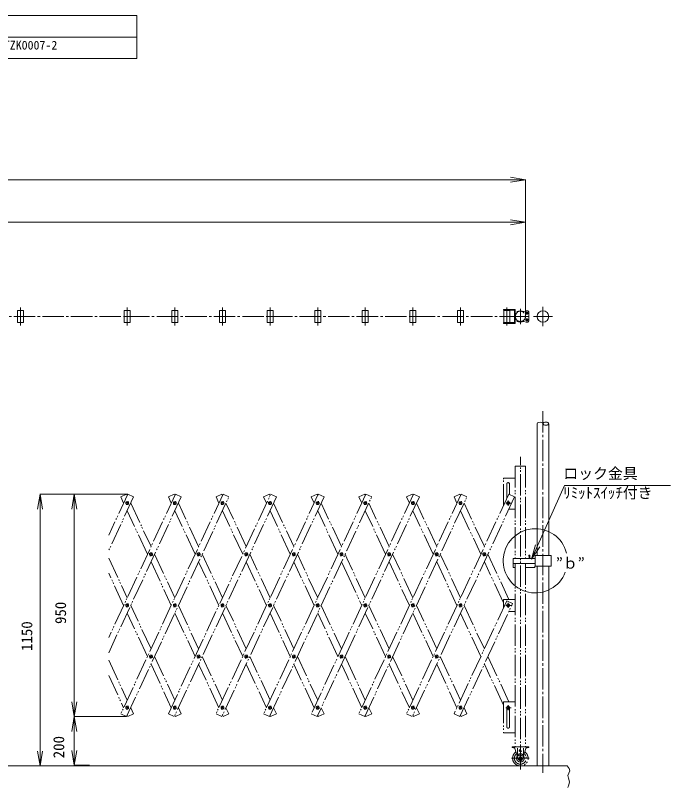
# Model space of a CAD drawing. Units: millimetres, scale not verified. Extents: x -8390 to 3202, y -1728 to 1728.
# Drawn here: x 450 to 3202, y -1518 to 1728 of the extents above; entities that cross this region are included whole.
import ezdxf
from ezdxf.enums import TextEntityAlignment as Align

# ---------------------------------------------------------------- set-up
doc = ezdxf.new("R2010")
doc.units = ezdxf.units.MM
doc.header["$LTSCALE"] = 10
doc.linetypes.add('CHAIN2', pattern=[12, 9, -1, 1, -1])
doc.linetypes.add('DOUBLE_CHAIN2', pattern=[12.8, 9, -1, 0.6, -0.6, 0.6, -1])
for name, color, linetype, lineweight in [('0-2_10 当社外形線', 7, 'Continuous', 18), ('0-3_12 当社中心線', 7, 'CHAIN2', 18), ('0-5_14 当社想像線', 7, 'DOUBLE_CHAIN2', 18), ('0-6_20 躯体・土木、外形線', 7, 'Continuous', 18), ('0-7_30 関連外形線', 7, 'Continuous', 18), ('0-8_31 関連細線', 7, 'Continuous', 18), ('0-9_32 関連中心線', 7, 'CHAIN2', 18), ('0-A_21 躯体・土木細線', 7, 'Continuous', 18), ('0-B_05 寸法', 7, 'Continuous', 18)]:
    doc.layers.add(name, color=color, linetype=linetype, lineweight=lineweight)
doc.styles.add('ＭＳ ゴシック', font='')
doc.styles.get('ＭＳ ゴシック').set_extended_font_data('MS Gothic')

msp = doc.modelspace()

# ---------------------------------------------------------------- linework, layer by layer
at = {"layer": '0-2_10 当社外形線'}
for p, q in [((2607.77, -555.05), (2607.77, -545.13)), ((2610.27, -545.13), (2610.27, -555.05)), ((2633.43, -542.24), (2633.43, -587.24)), ((2633.43, -555.05), (2541.16, -555.05)), ((2541.16, -575.88), (2633.43, -575.88))]:
    msp.add_line(p, q, dxfattribs=at)
msp.add_lwpolyline([(2606.77, -545.13), (2611.27, -545.13), (2611.27, -541.34), (2606.77, -541.34)], close=True, dxfattribs=at)
for points in [[(2633.43, -542.24), (2699.91, -542.24), (2699.91, -587.24), (2633.43, -587.24)], [(2541.16, -555.05), (2541.16, -592.7), (2549.58, -592.7)], [(2592.28, -592.7), (2631.52, -592.7), (2631.52, -586.63)]]:
    msp.add_lwpolyline(points, dxfattribs=at)
at = {"layer": '0-3_12 当社中心線'}
msp.add_line((-2796.66, 462.29), (2538.53, 462.29), dxfattribs=at)
at = {"layer": '0-5_14 当社想像線'}
for p, q in [((458.64, 487.79), (483.64, 487.79)), ((458.64, 487.79), (458.64, 462.79)), ((471.14, 424.94), (471.14, 499.64)), ((483.64, 487.79), (483.64, 462.79)), ((907.17, 487.79), (932.17, 487.79)), ((907.17, 487.79), (907.17, 462.79)), ((919.67, 424.94), (919.67, 499.64)), ((932.17, 487.79), (932.17, 462.79)), ((1107.18, 487.79), (1132.18, 487.79)), ((1107.18, 487.79), (1107.18, 462.79)), ((1119.68, 424.94), (1119.68, 499.64)), ((1132.18, 487.79), (1132.18, 462.79)), ((1307.2, 487.79), (1332.2, 487.79)), ((1307.2, 487.79), (1307.2, 462.79)), ((1319.7, 424.94), (1319.7, 499.64)), ((1332.2, 487.79), (1332.2, 462.79)), ((1507.14, 487.79), (1532.14, 487.79)), ((1507.14, 487.79), (1507.14, 462.79)), ((1519.64, 424.94), (1519.64, 499.64)), ((1532.14, 487.79), (1532.14, 462.79)), ((1707.16, 487.79), (1732.16, 487.79)), ((1707.16, 487.79), (1707.16, 462.79)), ((1719.66, 424.94), (1719.66, 499.64)), ((1732.16, 487.79), (1732.16, 462.79)), ((1907.11, 487.79), (1932.11, 487.79)), ((1907.11, 487.79), (1907.11, 462.79)), ((1919.61, 424.94), (1919.61, 499.64)), ((1932.11, 487.79), (1932.11, 462.79)), ((2107.12, 487.79), (2132.12, 487.79)), ((2107.12, 487.79), (2107.12, 462.79)), ((2119.62, 424.94), (2119.62, 499.64)), ((2132.12, 487.79), (2132.12, 462.79)), ((2307.07, 487.79), (2332.07, 487.79)), ((2307.07, 487.79), (2307.07, 462.79)), ((2319.57, 424.94), (2319.57, 499.64)), ((2332.07, 487.79), (2332.07, 462.79)), ((2502.08, 487.79), (2527.08, 487.79)), ((2502.08, 487.79), (2502.08, 462.79)), ((2514.58, 424.94), (2514.58, 499.64)), ((2527.08, 487.79), (2527.08, 462.79)), ((2570.93, 429.88), (2570.93, 494.7)), ((458.64, 462.79), (483.64, 462.79)), ((458.64, 461.79), (483.64, 461.79)), ((458.64, 436.79), (458.64, 461.79)), ((483.64, 436.79), (483.64, 461.79)), ((907.17, 462.79), (932.17, 462.79)), ((907.17, 461.79), (932.17, 461.79)), ((907.17, 436.79), (907.17, 461.79)), ((932.17, 436.79), (932.17, 461.79)), ((1107.18, 462.79), (1132.18, 462.79)), ((1107.18, 461.79), (1132.18, 461.79)), ((1107.18, 436.79), (1107.18, 461.79)), ((1132.18, 436.79), (1132.18, 461.79)), ((1307.2, 462.79), (1332.2, 462.79)), ((1307.2, 461.79), (1332.2, 461.79)), ((1307.2, 436.79), (1307.2, 461.79)), ((1332.2, 436.79), (1332.2, 461.79)), ((1507.14, 462.79), (1532.14, 462.79)), ((1507.14, 461.79), (1532.14, 461.79)), ((1507.14, 436.79), (1507.14, 461.79)), ((1532.14, 436.79), (1532.14, 461.79)), ((1707.16, 462.79), (1732.16, 462.79)), ((1707.16, 461.79), (1732.16, 461.79)), ((1707.16, 436.79), (1707.16, 461.79)), ((1732.16, 436.79), (1732.16, 461.79)), ((1907.11, 462.79), (1932.11, 462.79)), ((1907.11, 461.79), (1932.11, 461.79)), ((1907.11, 436.79), (1907.11, 461.79)), ((1932.11, 436.79), (1932.11, 461.79)), ((2107.12, 462.79), (2132.12, 462.79)), ((2107.12, 461.79), (2132.12, 461.79)), ((2107.12, 436.79), (2107.12, 461.79)), ((2132.12, 436.79), (2132.12, 461.79)), ((2307.07, 462.79), (2332.07, 462.79)), ((2307.07, 461.79), (2332.07, 461.79)), ((2307.07, 436.79), (2307.07, 461.79)), ((2332.07, 436.79), (2332.07, 461.79)), ((2502.08, 462.79), (2527.08, 462.79)), ((2502.08, 461.79), (2527.08, 461.79)), ((2502.08, 436.79), (2502.08, 461.79)), ((2527.08, 436.79), (2527.08, 461.79)), ((2538.53, 462.29), (2603.34, 462.29)), ((2595.93, 485.79), (2585.93, 483.21)), ((2604.43, 476.29), (2592.43, 476.29)), ((2601.43, 485.79), (2595.93, 485.79)), ((2598.43, 482.29), (2598.43, 470.29)), ((2605.93, 481.29), (2605.93, 443.29)), ((458.64, 436.79), (483.64, 436.79)), ((907.17, 436.79), (932.17, 436.79)), ((1107.18, 436.79), (1132.18, 436.79)), ((1307.2, 436.79), (1332.2, 436.79)), ((1507.14, 436.79), (1532.14, 436.79)), ((1707.16, 436.79), (1732.16, 436.79)), ((1907.11, 436.79), (1932.11, 436.79)), ((2107.12, 436.79), (2132.12, 436.79)), ((2307.07, 436.79), (2332.07, 436.79)), ((2502.08, 436.79), (2527.08, 436.79)), ((2595.93, 438.79), (2585.93, 441.37)), ((2604.43, 448.29), (2592.43, 448.29)), ((2601.43, 438.79), (2595.93, 438.79)), ((2598.43, 442.29), (2598.43, 454.29)), ((2570.93, -1442.38), (2570.93, -127.24)), ((2549.58, -167.24), (2549.58, -555.05)), ((2549.58, -167.24), (2592.28, -167.24)), ((2592.28, -167.24), (2592.28, -555.05)), ((2499.58, -217.24), (2549.58, -217.24)), ((2499.58, -333.23), (2499.58, -217.24)), ((2513.58, -303.13), (2513.58, -242.24)), ((2525.58, -242.24), (2525.58, -286.43)), ((1122.1, -284.81), (841.8, -887.46)), ((917.06, -284.81), (919.58, -290.23)), ((1322.1, -284.81), (1346.58, -296.2)), ((1546.58, -296.2), (1522.1, -284.81)), ((1722.1, -284.81), (1746.58, -296.2)), ((1917.01, -284.84), (1919.46, -290.5)), ((1922.1, -284.81), (1946.58, -296.2)), ((2522.1, -284.81), (2092.58, -1208.28)), ((2146.58, -296.2), (2122.1, -284.81)), ((2322.1, -284.81), (2346.58, -296.2)), ((946.58, -296.2), (841.8, -521.48)), ((912.19, -318.8), (927.06, -325.72)), ((923.17, -314.52), (915.96, -330.03)), ((934.47, -322.24), (1019.58, -505.23)), ((1092.58, -296.2), (1104.69, -322.24)), ((1112.19, -318.8), (1127.06, -325.72)), ((1123.17, -314.52), (1115.96, -330.03)), ((1219.58, -505.23), (1134.47, -322.24)), ((1292.58, -296.2), (1304.69, -322.24)), ((1312.19, -318.8), (1327.06, -325.72)), ((1323.17, -314.52), (1315.96, -330.03)), ((1746.58, -296.2), (1317.06, -1219.67)), ((1419.58, -505.23), (1334.47, -322.24)), ((1492.58, -296.2), (1504.69, -322.24)), ((1512.19, -318.8), (1527.06, -325.72)), ((1523.17, -314.52), (1515.96, -330.03)), ((1534.47, -322.24), (1619.58, -505.23)), ((1692.58, -296.2), (1704.69, -322.24)), ((1712.19, -318.8), (1727.06, -325.72)), ((1723.17, -314.52), (1715.96, -330.03)), ((1819.58, -505.23), (1734.47, -322.24)), ((1912.19, -318.8), (1927.06, -325.72)), ((1923.17, -314.52), (1915.96, -330.03)), ((1917.06, -1219.67), (2346.58, -296.2)), ((2019.58, -505.23), (1934.47, -322.24)), ((2092.58, -296.2), (2104.69, -322.24)), ((2112.19, -318.8), (2127.06, -325.72)), ((2123.17, -314.52), (2115.96, -330.03)), ((2219.58, -505.23), (2134.47, -322.24)), ((2292.58, -296.2), (2304.69, -322.24)), ((2312.19, -318.8), (2327.06, -325.72)), ((2323.17, -314.52), (2315.96, -330.03)), ((2419.58, -505.23), (2334.47, -322.24)), ((2510.38, -322.24), (2532.23, -322.24)), ((2519.58, -333.08), (2519.58, -311.55)), ((1004.69, -537.24), (919.58, -354.25)), ((1204.69, -537.24), (1119.58, -354.25)), ((1404.69, -537.24), (1319.58, -354.25)), ((1604.69, -537.24), (1519.58, -354.25)), ((1804.69, -537.24), (1719.58, -354.25)), ((2004.69, -537.24), (1919.58, -354.25)), ((2204.69, -537.24), (2119.58, -354.25)), ((2319.58, -354.25), (2404.69, -537.24)), ((2549.58, -347.24), (2522.84, -347.24)), ((1012.19, -533.8), (1027.06, -540.72)), ((1023.17, -529.52), (1015.96, -545.03)), ((1034.47, -537.24), (1119.58, -720.23)), ((1212.19, -533.8), (1227.06, -540.72)), ((1223.17, -529.52), (1215.96, -545.03)), ((1234.47, -537.24), (1319.58, -720.23)), ((1412.19, -533.8), (1427.06, -540.72)), ((1423.17, -529.52), (1415.96, -545.03)), ((1519.58, -720.23), (1434.47, -537.24)), ((1612.19, -533.8), (1627.06, -540.72)), ((1623.17, -529.52), (1615.96, -545.03)), ((1719.58, -720.23), (1634.47, -537.24)), ((1812.19, -533.8), (1827.06, -540.72)), ((1823.17, -529.52), (1815.96, -545.03)), ((2012.19, -533.8), (2027.06, -540.72)), ((2023.17, -529.52), (2015.96, -545.03)), ((2119.58, -720.23), (2034.47, -537.24)), ((2212.19, -533.8), (2227.06, -540.72)), ((2223.17, -529.52), (2215.96, -545.03)), ((2319.58, -720.23), (2234.47, -537.24)), ((2412.19, -533.8), (2427.06, -540.72)), ((2423.17, -529.52), (2415.96, -545.03)), ((2434.47, -537.24), (2522.84, -727.24)), ((841.8, -553), (919.58, -720.23)), ((1019.58, -569.25), (1104.69, -752.24)), ((1304.69, -752.24), (1219.58, -569.25)), ((1419.58, -569.25), (1504.69, -752.24)), ((1704.69, -752.24), (1619.58, -569.25)), ((2019.58, -569.25), (2104.69, -752.24)), ((2219.58, -569.25), (2304.69, -752.24)), ((2499.58, -741.25), (2419.58, -569.25)), ((2549.58, -575.88), (2549.58, -1347.24)), ((2592.28, -575.88), (2592.28, -1347.24)), ((904.69, -752.24), (841.8, -617.03)), ((923.17, -744.52), (915.96, -760.03)), ((1123.17, -744.52), (1115.96, -760.03)), ((1323.17, -744.52), (1315.96, -760.03)), ((1523.17, -744.52), (1515.96, -760.03)), ((1723.17, -744.52), (1715.96, -760.03)), ((1923.17, -744.52), (1915.96, -760.03)), ((2123.17, -744.52), (2115.96, -760.03)), ((2323.17, -744.52), (2315.96, -760.03)), ((2499.58, -727.24), (2549.58, -727.24)), ((2499.58, -763.23), (2499.58, -727.24)), ((2513.67, -732.95), (2538.15, -744.33)), ((2519.58, -741.41), (2519.58, -762.94)), ((912.19, -748.8), (927.06, -755.72)), ((1019.58, -935.23), (934.47, -752.24)), ((1112.19, -748.8), (1127.06, -755.72)), ((1134.47, -752.24), (1219.58, -935.23)), ((1312.19, -748.8), (1327.06, -755.72)), ((1419.58, -935.23), (1334.47, -752.24)), ((1512.19, -748.8), (1527.06, -755.72)), ((1619.58, -935.23), (1534.47, -752.24)), ((1712.19, -748.8), (1727.06, -755.72)), ((1734.47, -752.24), (1819.58, -935.23)), ((1912.19, -748.8), (1927.06, -755.72)), ((2019.58, -935.23), (1934.47, -752.24)), ((2112.19, -748.8), (2127.06, -755.72)), ((2219.58, -935.23), (2134.47, -752.24)), ((2312.19, -748.8), (2327.06, -755.72)), ((2334.47, -752.24), (2419.58, -935.23)), ((2510.38, -752.24), (2532.23, -752.24)), ((2549.58, -777.24), (2522.84, -777.24)), ((1004.69, -967.24), (919.58, -784.25)), ((1119.58, -784.25), (1204.69, -967.24)), ((1319.58, -784.25), (1404.69, -967.24)), ((1519.58, -784.25), (1604.69, -967.24)), ((1804.69, -967.24), (1719.58, -784.25)), ((2004.69, -967.24), (1919.58, -784.25)), ((2119.58, -784.25), (2204.69, -967.24)), ((2404.69, -967.24), (2319.58, -784.25)), ((1012.19, -963.8), (1027.06, -970.72)), ((1023.17, -959.52), (1015.96, -975.03)), ((1034.47, -967.24), (1119.58, -1150.23)), ((1212.19, -963.8), (1227.06, -970.72)), ((1223.17, -959.52), (1215.96, -975.03)), ((1234.47, -967.24), (1319.58, -1150.23)), ((1412.19, -963.8), (1427.06, -970.72)), ((1423.17, -959.52), (1415.96, -975.03)), ((1519.58, -1150.23), (1434.47, -967.24)), ((1612.19, -963.8), (1627.06, -970.72)), ((1623.17, -959.52), (1615.96, -975.03)), ((1634.47, -967.24), (1719.58, -1150.23)), ((1812.19, -963.8), (1827.06, -970.72)), ((1823.17, -959.52), (1815.96, -975.03)), ((2012.19, -963.8), (2027.06, -970.72)), ((2023.17, -959.52), (2015.96, -975.03)), ((2034.47, -967.24), (2119.58, -1150.23)), ((2212.19, -963.8), (2227.06, -970.72)), ((2223.17, -959.52), (2215.96, -975.03)), ((2234.47, -967.24), (2319.58, -1150.23)), ((2434.47, -967.24), (2522.84, -1157.24)), ((841.8, -983), (919.58, -1150.23)), ((1019.58, -999.25), (1104.69, -1182.24)), ((1304.69, -1182.24), (1219.58, -999.25)), ((1419.58, -999.25), (1504.69, -1182.24)), ((1704.69, -1182.24), (1619.58, -999.25)), ((2019.58, -999.25), (2104.69, -1182.24)), ((2219.58, -999.25), (2304.69, -1182.24)), ((2499.58, -1171.25), (2419.58, -999.25)), ((841.8, -1047.03), (904.69, -1182.24)), ((912.19, -1178.8), (927.06, -1185.72)), ((923.17, -1174.52), (915.96, -1190.03)), ((934.47, -1182.24), (946.58, -1208.28)), ((1112.19, -1178.8), (1127.06, -1185.72)), ((1123.17, -1174.52), (1115.96, -1190.03)), ((1312.19, -1178.8), (1327.06, -1185.72)), ((1323.17, -1174.52), (1315.96, -1190.03)), ((1334.47, -1182.24), (1346.58, -1208.28)), ((1512.19, -1178.8), (1527.06, -1185.72)), ((1523.17, -1174.52), (1515.96, -1190.03)), ((1534.47, -1182.24), (1546.58, -1208.28)), ((1712.19, -1178.8), (1727.06, -1185.72)), ((1723.17, -1174.52), (1715.96, -1190.03)), ((1734.47, -1182.24), (1746.58, -1208.28)), ((1912.19, -1178.8), (1927.06, -1185.72)), ((1923.17, -1174.52), (1915.96, -1190.03)), ((2112.19, -1178.8), (2127.06, -1185.72)), ((2123.17, -1174.52), (2115.96, -1190.03)), ((2134.47, -1182.24), (2146.58, -1208.28)), ((2312.19, -1178.8), (2327.06, -1185.72)), ((2323.17, -1174.52), (2315.96, -1190.03)), ((2346.58, -1208.28), (2334.47, -1182.24)), ((2510.38, -1182.24), (2532.23, -1182.24)), ((2513.58, -1182.24), (2513.58, -1262.24)), ((2519.58, -1171.41), (2519.58, -1192.94)), ((2525.58, -1262.24), (2525.58, -1182.24)), ((2092.58, -1208.28), (2117.06, -1219.67)), ((2605.93, -1347.24), (2535.93, -1347.24)), ((2539.03, -1347.24), (2539.03, -1349.54)), ((2543.43, -1344.98), (2543.43, -1352.74)), ((2562.36, -1397.99), (2546.79, -1349.33)), ((2558.43, -1352.74), (2558.43, -1383.74)), ((2567.09, -1360.4), (2567.75, -1360.74)), ((2570.93, -1343.12), (2570.93, -1431.32)), ((2570.97, -1362.4), (2576.11, -1365.05)), ((2595.08, -1349.33), (2579.5, -1397.99)), ((2583.43, -1352.74), (2583.43, -1383.74)), ((2598.43, -1344.98), (2598.43, -1352.74)), ((2602.83, -1347.24), (2602.83, -1349.54)), ((2533.43, -1394.74), (2608.43, -1394.74)), ((2565.96, -1364.11), (2565.8, -1365.33)), ((2565.8, -1365.33), (2568.12, -1366.6)), ((2565.96, -1364.11), (2566.74, -1363.73)), ((2568.12, -1366.6), (2569.06, -1365.81)), ((2568.96, -1364.95), (2569.06, -1365.81)), ((2570.27, -1363.68), (2575.26, -1366.6)), ((2575.26, -1366.6), (2576.11, -1365.05))]:
    msp.add_line(p, q, dxfattribs=at)
for points in [[(2549.58, 432.29), (2549.58, 492.29), (2499.58, 492.29), (2499.58, 488.29), (2545.58, 488.29), (2545.58, 436.29)], [(2549.58, 432.29), (2499.58, 432.29), (2499.58, 436.29), (2545.58, 436.29)], [(946.58, -296.2), (922.1, -284.81), (841.8, -457.46)], [(1122.1, -284.81), (1146.58, -296.2), (841.8, -951.48)], [(1322.1, -284.81), (892.58, -1208.28), (917.06, -1219.67), (1346.58, -296.2)], [(917.06, -284.81), (892.58, -296.2), (904.69, -322.24)], [(1546.58, -296.2), (1117.06, -1219.67), (1092.58, -1208.28), (1522.1, -284.81)], [(1119.58, -290.23), (1117.06, -284.81), (1092.58, -296.2)], [(1722.1, -284.81), (1292.58, -1208.28), (1317.06, -1219.67)], [(1292.58, -296.2), (1317.06, -284.81), (1320.22, -291.61)], [(1922.1, -284.81), (1492.58, -1208.28), (1517.06, -1219.67), (1841.8, -521.48), (1946.58, -296.2)], [(1492.58, -296.2), (1517.06, -284.81), (1519.58, -290.23)], [(2122.1, -284.81), (1841.8, -887.46), (1692.58, -1208.28), (1717.06, -1219.67)], [(1719.58, -290.23), (1717.06, -284.81), (1692.58, -296.2)], [(2322.1, -284.81), (1892.58, -1208.28), (1917.06, -1219.67)], [(1917.01, -284.84), (1892.58, -296.2), (1904.69, -322.24)], [(2092.58, -296.2), (2117.06, -284.81), (2119.69, -290.46)], [(2522.1, -284.81), (2546.58, -296.2), (2117.06, -1219.67)], [(2292.58, -296.2), (2317.06, -284.81), (2319.58, -290.23)], [(2146.58, -296.2), (1841.8, -951.48), (1717.06, -1219.67)], [(1919.58, -720.23), (1841.8, -553), (1834.47, -537.24)], [(1819.58, -569.25), (1841.8, -617.03), (1904.69, -752.24)], [(2513.67, -732.95), (2292.58, -1208.28), (2317.06, -1219.67), (2538.15, -744.33)], [(1834.47, -967.24), (1841.8, -983), (1919.58, -1150.23)], [(1904.69, -1182.24), (1841.8, -1047.03), (1819.58, -999.25)], [(2549.58, -1157.24), (2499.58, -1157.24), (2499.58, -1287.24), (2549.58, -1287.24)], [(1134.47, -1182.24), (1146.58, -1208.28), (1122.1, -1219.67), (1119.58, -1214.25)], [(1934.47, -1182.24), (1946.58, -1208.28), (1922.1, -1219.67), (1919.58, -1214.25)], [(919.58, -1214.25), (922.1, -1219.67), (946.58, -1208.28)], [(1319.58, -1214.25), (1322.1, -1219.67), (1346.58, -1208.28)], [(1519.58, -1214.25), (1522.1, -1219.67), (1546.58, -1208.28)], [(1719.58, -1214.25), (1722.1, -1219.67), (1746.58, -1208.28)], [(2119.58, -1214.25), (2122.1, -1219.67), (2146.58, -1208.28)], [(2346.58, -1208.28), (2322.1, -1219.67), (2319.58, -1214.25)], [(2535.93, -1347.24), (2535.93, -1349.54), (2545.4, -1349.54)], [(2567.09, -1360.4), (2566.5, -1361.48), (2567.14, -1361.86)], [(2605.93, -1347.24), (2605.93, -1349.54), (2596.47, -1349.54)]]:
    msp.add_lwpolyline(points, dxfattribs=at)
for centre, radius in [((2570.93, 462.29), 21.35), ((2598.43, 476.29), 4.4), ((2598.43, 448.29), 4.4), ((919.58, -322.24), 6), ((1119.58, -322.24), 6), ((1319.58, -322.24), 6), ((1519.58, -322.24), 6), ((1719.58, -322.24), 6), ((1919.58, -322.24), 6), ((2119.58, -322.24), 6), ((2319.58, -322.24), 6), ((2519.58, -322.24), 6), ((1019.58, -537.24), 6), ((1219.58, -537.24), 6), ((1419.58, -537.24), 6), ((1619.58, -537.24), 6), ((1819.58, -537.24), 6), ((2019.58, -537.24), 6), ((2219.58, -537.24), 6), ((2419.58, -537.24), 6), ((919.58, -752.24), 6), ((1119.58, -752.24), 6), ((1319.58, -752.24), 6), ((1519.58, -752.24), 6), ((1719.58, -752.24), 6), ((1919.58, -752.24), 6), ((2119.58, -752.24), 6), ((2319.58, -752.24), 6), ((2519.58, -752.24), 6), ((1019.58, -967.24), 6), ((1219.58, -967.24), 6), ((1419.58, -967.24), 6), ((1619.58, -967.24), 6), ((1819.58, -967.24), 6), ((2019.58, -967.24), 6), ((2219.58, -967.24), 6), ((919.58, -1182.24), 6), ((1119.58, -1182.24), 6), ((1319.58, -1182.24), 6), ((1519.58, -1182.24), 6), ((1719.58, -1182.24), 6), ((1919.58, -1182.24), 6), ((2119.58, -1182.24), 6), ((2319.58, -1182.24), 6), ((2519.58, -1182.24), 6), ((2570.93, -1394.74), 6), ((2570.93, -1394.74), 2), ((2570.93, -1394.74), 1.5)]:
    msp.add_circle(centre, radius, dxfattribs=at)
for centre, radius, start, end in [((2558.43, 492.89), 10, 255.51994, 289.07327), ((2570.93, 456.74), 28.25, 70.92676, 109.07327), ((2583.43, 492.89), 10, 250.92678, 284.4801), ((2601.43, 481.29), 4.5, 0, 89.99998), ((2558.43, 431.69), 10, 70.92668, 104.48), ((2570.93, 467.84), 28.25, 250.92667, 289.07327), ((2583.43, 431.69), 10, 75.5199, 109.07322), ((2601.43, 443.29), 4.5, 270, 0), ((2519.58, -242.24), 6, 0, 180), ((2519.58, -1262.24), 6, 180, 0), ((2543.93, -1350.24), 3, 17.74521, 89.99998), ((2545.4, -1351.54), 2, 17.74521, 89.99998), ((2572.21, -1363.92), 5.47, 122.27789, 178.06362), ((2565.87, -1360.43), 5.47, 304.36918, 0.07583), ((2570.39, -1358.99), 1.15, 82.54008, 195.52258), ((2570.26, -1359.95), 2.12, 39.89269, 82.54008), ((2571, -1359.33), 1.15, 286.91015, 0.09193), ((2571, -1359.33), 1.15, 0.07583, 39.89269), ((2596.47, -1351.54), 2, 89.99998, 162.25475), ((2597.93, -1350.24), 3, 89.99998, 162.25475), ((2570.93, -1394.74), 32.5, 124.10171, 55.89828), ((2570.93, -1394.74), 25, 129.2203, 50.7797), ((2570.93, -1394.74), 15.85, 143.01581, 36.98419), ((2570.93, -1390.74), 15, 39.9445, 140.05546), ((2570.93, -1395.64), 14, 47.26789, 132.73208), ((2570.93, -1395.24), 9, 197.74526, 342.25472)]:
    msp.add_arc(centre, radius, start, end, dxfattribs=at)
at = {"layer": '0-6_20 躯体・土木、外形線'}
msp.add_line((2767.63, -1427.24), (-2996.53, -1427.24), dxfattribs=at)
at = {"layer": '0-7_30 関連外形線'}
for p, q in [((2641.63, 11.46), (2641.63, -542.24)), ((2690.23, -542.24), (2690.23, 11.46)), ((2641.63, -587.24), (2641.63, -1427.24)), ((2690.23, -1427.24), (2690.23, -587.24))]:
    msp.add_line(p, q, dxfattribs=at)
msp.add_circle((2665.93, 462.29), 24.3, dxfattribs=at)
at = {"layer": '0-8_31 関連細線'}
msp.add_ellipse((2653.78, 11.46), major_axis=(12.15, 0), ratio=0.534979, start_param=6.2831853, end_param=9.424778, dxfattribs=at)
msp.add_ellipse((2678.08, 11.46), major_axis=(12.15, 0), ratio=0.534979, dxfattribs=at)
at = {"layer": '0-9_32 関連中心線'}
for p, q in [((2665.93, 422.21), (2665.93, 502.38)), ((2625.85, 462.29), (2706.02, 462.29)), ((2665.93, 64.35), (2665.93, -1456.68))]:
    msp.add_line(p, q, dxfattribs=at)
at = {"layer": '0-A_21 躯体・土木細線'}
msp.add_lwpolyline([(2767.63, -1427.24), (2776.37, -1437.64), (2779.2, -1448.08), (2774.24, -1457.45), (2770.01, -1467.09), (2773.68, -1478.74), (2776.75, -1494.07), (2774.54, -1506.09), (2770.01, -1517.98)], dxfattribs=at)
at = {"layer": '0-B_05 寸法'}
for p, q in [((-1182.02, 1637.04), (959.86, 1637.04)), ((2529.78, 1047.71), (2592.28, 1037.29)), ((-2787.92, 1037.29), (2529.78, 1037.29)), ((2592.28, 463.29), (2592.28, 1038.54)), ((-2155.22, 858.43), (2529.78, 858.43)), ((2529.78, 868.84), (2592.28, 858.43)), ((2592.28, 463.29), (2592.28, 859.68)), ((543.29, -347.31), (553.71, -284.81)), ((921.1, -284.81), (552.46, -284.81)), ((686.9, -347.31), (697.31, -284.81)), ((916.06, -284.81), (696.06, -284.81)), ((553.71, -1364.74), (553.71, -347.31)), ((697.31, -1157.17), (697.31, -347.31)), ((2652.84, -505.81), (2617.77, -558.59)), ((707.73, -1157.17), (697.31, -1219.67)), ((686.9, -1282.17), (697.31, -1219.67)), ((916.06, -1219.67), (696.06, -1219.67)), ((916.06, -1219.67), (696.06, -1219.67)), ((697.31, -1361.64), (697.31, -1282.17)), ((707.73, -1361.64), (697.31, -1424.14)), ((564.12, -1364.74), (553.71, -1427.24)), ((640.12, -1427.24), (552.46, -1427.24)), ((761.77, -1424.14), (696.06, -1424.14))]:
    msp.add_line(p, q, dxfattribs=at)
msp.add_lwpolyline([(-1182.02, 1727.75), (959.86, 1727.75), (959.86, 1546.33), (-1182.02, 1546.33)], close=True, dxfattribs=at)
for points in [[(2529.78, 1026.87), (2592.28, 1037.29), (2529.78, 1037.29)], [(2529.78, 848.01), (2592.28, 858.43), (2529.78, 858.43)], [(2643.33, -501.55), (2756.8, -248.4), (3201.69, -248.4)], [(564.12, -347.31), (553.71, -284.81), (553.71, -347.31)], [(707.73, -347.31), (697.31, -284.81), (697.31, -347.31)], [(2633.83, -497.29), (2617.77, -558.59), (2643.33, -501.55)], [(686.9, -1157.17), (697.31, -1219.67), (697.31, -1157.17)], [(707.73, -1282.17), (697.31, -1219.67), (697.31, -1282.17)], [(686.9, -1361.64), (697.31, -1424.14), (697.31, -1361.64)], [(543.29, -1364.74), (553.71, -1427.24), (553.71, -1364.74)]]:
    msp.add_lwpolyline(points, dxfattribs=at)
msp.add_arc((2633.43, -564.74), 135, 13.97093, 339.2375, dxfattribs=at)

# ---------------------------------------------------------------- texts
at = {"layer": '0-B_05 寸法', "style": 'ＭＳ ゴシック'}
for s, height, p in [('\u3000\u3000竹本機械工業株式会社      \u3000\u3000\u3000\u3000\u3000 図番     \u3000\u3000\u3000\u3000\u3000TZK0007-2', 36.66, (-1097.91, 1573.39)), ('ロック金具', 45.82, (2751.28, -234.52)), ('ﾘﾐｯﾄｽｲｯﾁ付き', 45.82, (2751.28, -315.67)), ('”ｂ”', 45.82, (2719.62, -611.54))]:
    msp.add_text(s, height=height, dxfattribs=at).set_placement(p, align=Align.BOTTOM_LEFT)
for s, p in [('950', (676.46, -830.39)), ('1150', (534.62, -943.73)), ('200', (668.68, -1394.82))]:
    msp.add_text(s, height=45.82, rotation=90, dxfattribs=at).set_placement(p, align=Align.BOTTOM_LEFT)

doc.saveas('drawing.dxf')
